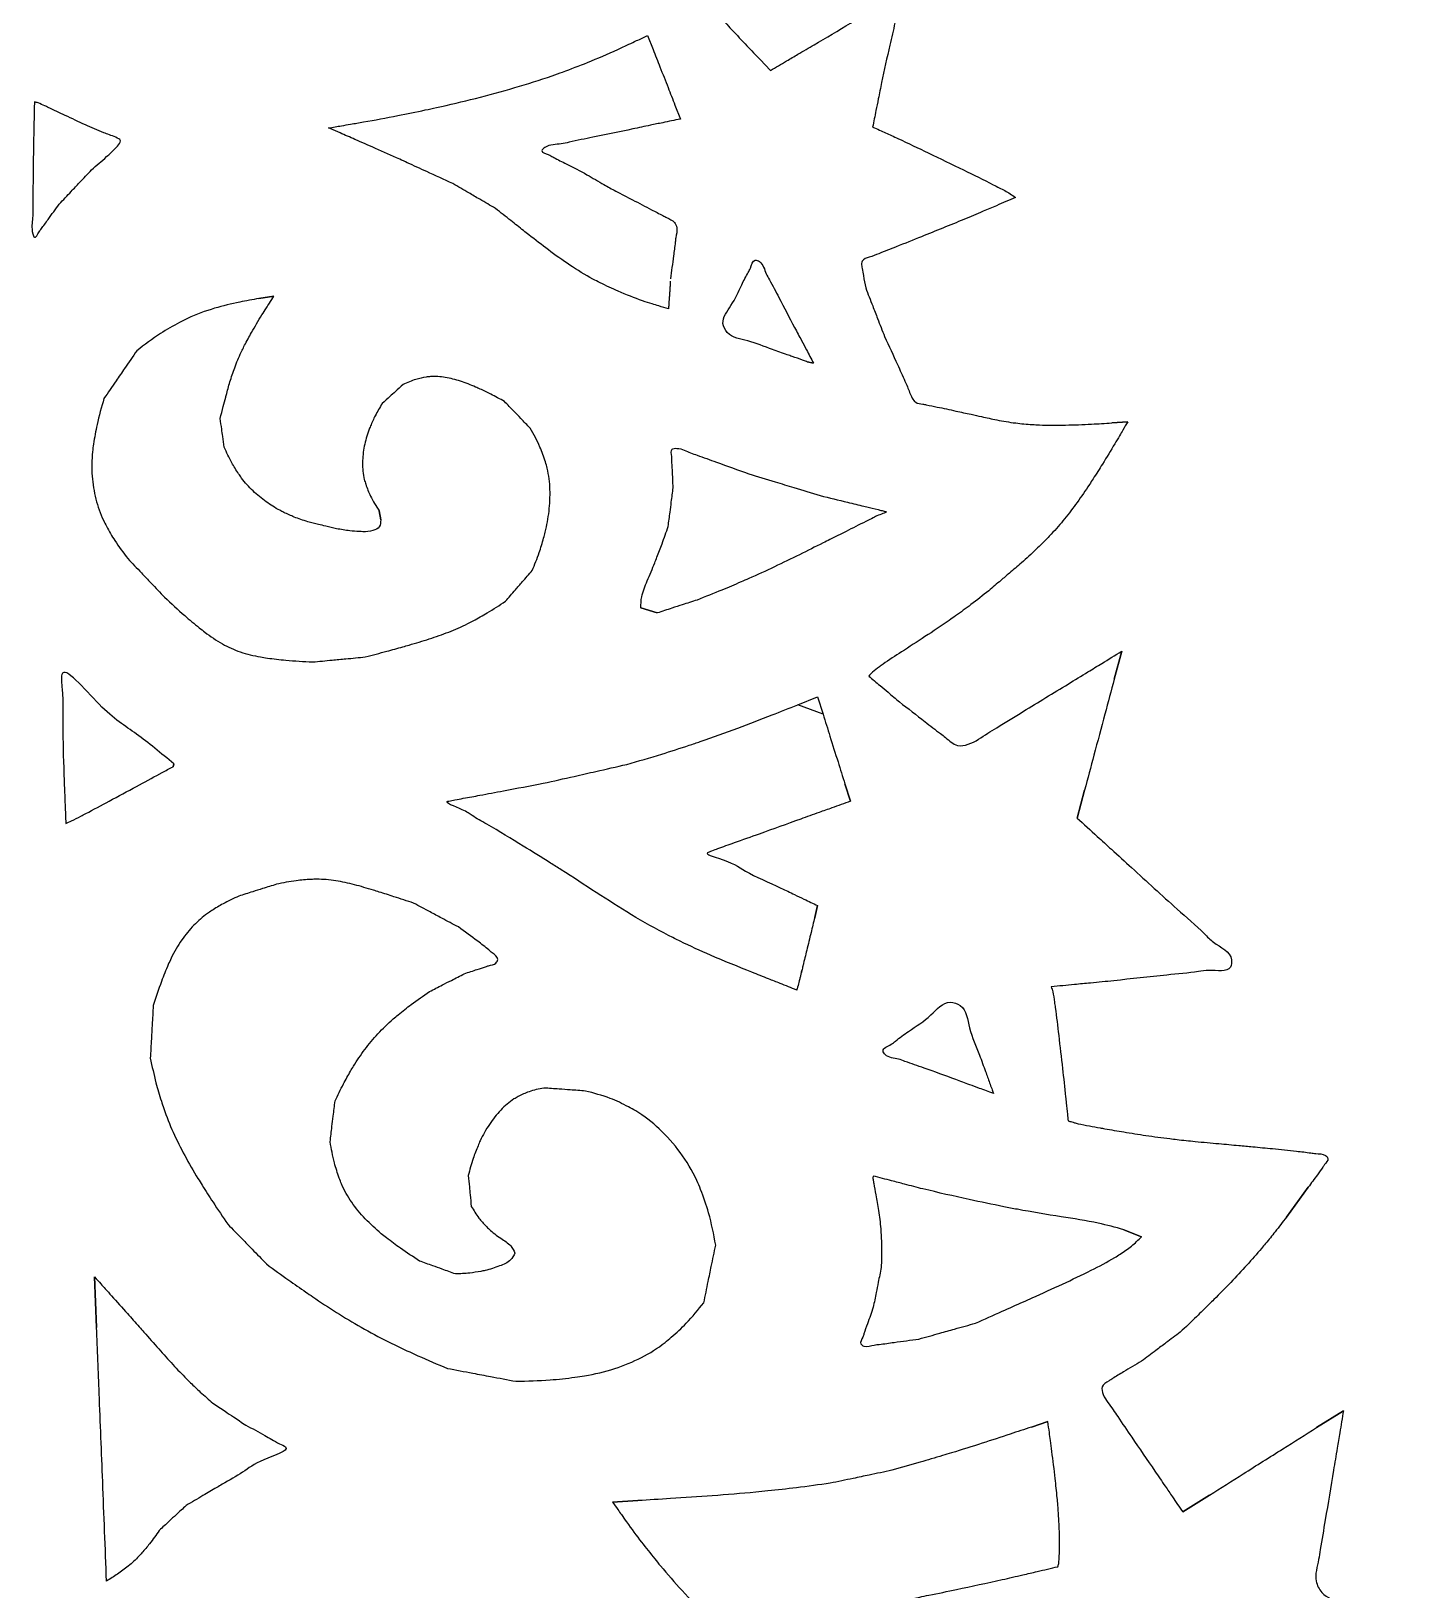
# Model space of a CAD drawing. Extents: x 0 to 195, y 4 to 248.
# Drawn here: x 107.2 to 177.9, y 83.8 to 163 of the extents above; entities that cross this region are included whole.
import ezdxf

# ---------------------------------------------------------------- set-up
doc = ezdxf.new("R2010")
doc.units = 0
doc.layers.add('layer_1', color=7, linetype='CONTINUOUS')

msp = doc.modelspace()

# ---------------------------------------------------------------- linework, layer by layer
at = {"layer": 'layer_1', "color": 1}
for points in [[(138.49544, 162.814038), (138.773082, 162.106851)], [(139.884304, 159.278618), (140.16227, 158.571496)], [(122.863436, 157.864374), (122.282702, 158.116898)]]:
    msp.add_lwpolyline(points, dxfattribs=at)
for points in [[(144.208541, 161.590229), (144.738255, 161.035459)], [(110.850591, 157.871201), (110.850605, 157.871201)], [(119.500922, 149.575188), (118.743232, 149.448736)], [(146.925127, 146.165964), (146.596657, 146.241526)], [(162.087719, 143.131222), (162.894692, 143.181661)], [(124.854621, 138.665708), (124.930249, 138.21111)], [(150.602785, 138.62925), (150.602785, 138.62925)], [(138.98612, 133.477568), (138.152868, 133.730152)], [(162.592053, 131.531308), (162.213591, 130.119056)], [(146.12389, 128.810702), (147.13404, 129.214797), (147.13404, 129.214797), (147.411681, 128.330721)], [(114.372945, 125.666044), (114.418941, 125.803836)], [(148.5229, 124.795363), (148.800867, 123.911604)], [(160.70053, 124.470452), (160.322391, 123.058203)], [(128.345657, 123.911604), (128.345657, 123.911604)], [(147.13404, 118.608349), (146.986646, 118.002232)], [(147.13404, 118.608349), (147.13404, 118.608349), (147.13404, 118.608349)], [(146.332475, 115.310695), (146.311734, 115.225148)], [(156.074044, 109.062609), (156.074044, 109.062609)], [(172.073628, 104.296491), (170.963953, 102.783427)], [(163.600699, 101.788853), (162.691508, 102.142384)], [(131.754235, 100.955919), (131.754235, 100.955919)], [(110.490825, 97.168046), (110.389818, 99.743693)], [(172.500785, 92.09104), (173.862595, 92.948451)], [(158.840758, 92.39431), (158.007119, 92.116663)], [(138.006507, 88.37929), (136.718654, 88.303341)], [(165.692067, 87.80418), (167.053877, 88.661656)], [(110.99593, 84.288648), (110.99593, 84.288648)]]:
    msp.add_lwpolyline(points, close=True, dxfattribs=at)
for points, knots in [([(144.738255, 161.035459), (145.012246, 161.197377), (145.478028, 161.472636), (146.217828, 161.909433), (147.29965, 162.551301), (148.561966, 163.277936), (149.66687, 163.973231), (150.419077, 164.352149), (150.837395, 164.877129), (151.501285, 164.524658), (151.134909, 163.9481), (151.027349, 163.213999), (150.736502, 162.062901), (150.521377, 161.058152), (150.386924, 160.430183)], [0, 0, 0, 0, 0.954739, 1.623049, 2.577769, 4.725538, 6.014282, 6.443889, 7.321986, 7.576656, 8.362984, 8.750434, 9.912786, 11.850046, 11.850046, 11.850046, 11.850046]), ([(141.661945, 164.464846), (141.691559, 164.401519), (141.773891, 164.225453), (141.951341, 164.031082), (142.278565, 163.637477), (142.803913, 163.076509), (143.502356, 162.329884), (143.986233, 161.823073), (144.208541, 161.590229)], [0, 0, 0, 0, 0.208911, 0.580826, 0.780349, 1.746857, 2.883109, 3.848809, 3.848809, 3.848809, 3.848809]), ([(122.282702, 158.116898), (122.500922, 158.154306), (122.871924, 158.217905), (123.461188, 158.319162), (124.41668, 158.480982), (125.683546, 158.71697), (126.919087, 158.970491), (128.238008, 159.253069), (129.760356, 159.613779), (131.725034, 160.145044), (133.197771, 160.6041), (134.424867, 161.047955), (135.543605, 161.475868), (136.663174, 161.955023), (137.48509, 162.342903), (137.990397, 162.578201), (138.308389, 162.726691), (138.49544, 162.814038)], [0, 0, 0, 0, 0.664209, 1.129242, 1.7937, 3.571495, 4.994832, 5.577439, 7.618041, 9.687315, 11.68252, 12.243195, 13.60186, 15.275459, 15.894815, 16.328353, 16.947675, 16.947675, 16.947675, 16.947675]), ([(138.773082, 162.106851), (138.889731, 161.810063), (139.143604, 161.164139), (139.51404, 160.221405), (139.767737, 159.575425), (139.884304, 159.278618)], [0, 0, 0, 0, 0.956667, 2.082072, 3.038703, 3.038703, 3.038703, 3.038703]), ([(150.386924, 160.430183), (150.330837, 160.149943), (150.235496, 159.673565), (150.084177, 158.917012), (149.988968, 158.440693), (149.932967, 158.160524)], [0, 0, 0, 0, 0.857392, 1.457477, 2.314612, 2.314612, 2.314612, 2.314612]), ([(107.327617, 159.44939), (107.321325, 159.156358), (107.310629, 158.658198), (107.293795, 157.866988), (107.283292, 157.368809), (107.277113, 157.07576)], [0, 0, 0, 0, 0.8793, 1.494824, 2.374167, 2.374167, 2.374167, 2.374167]), ([(110.850605, 157.871201), (110.539041, 158.003947), (109.879689, 158.284874), (108.946872, 158.727098), (108.263183, 159.056434), (107.80533, 159.262738), (107.574564, 159.372983), (107.392917, 159.429186), (107.327617, 159.44939)], [0, 0, 0, 0, 1.015885, 2.149882, 3.096701, 3.291936, 3.656974, 3.861852, 3.861852, 3.861852, 3.861852]), ([(140.16227, 158.571496), (139.862955, 158.509163), (139.354118, 158.403197), (138.545957, 158.234645), (137.363792, 157.989657), (135.986645, 157.692628), (134.775408, 157.462677), (133.957538, 157.257568), (133.481306, 157.303684), (132.979288, 156.891187), (133.484692, 156.764881), (133.850304, 156.544126), (134.515325, 156.218083), (135.068591, 155.925883), (135.414364, 155.743268)], [0, 0, 0, 0, 0.917222, 1.559282, 2.476519, 4.540054, 5.778225, 6.190964, 7.042136, 7.255179, 7.721315, 7.958532, 8.670091, 9.855852, 9.855852, 9.855852, 9.855852]), ([(110.231788, 155.989986), (110.488188, 156.209024), (110.890078, 156.55235), (111.33192, 156.970124), (111.570307, 157.211475), (111.805146, 157.489032), (111.312833, 157.711687), (111.039569, 157.805987), (110.850591, 157.871201)], [0, 0, 0, 0, 1.018362, 1.596215, 1.779104, 2.09924, 2.390916, 3.044875, 3.044875, 3.044875, 3.044875]), ([(128.596177, 155.288664), (128.153317, 155.493355), (127.382285, 155.849727), (126.480633, 156.260398), (125.613833, 156.65296), (124.727969, 157.048365), (123.717206, 157.492969), (123.116058, 157.754479), (122.863436, 157.864374)], [0, 0, 0, 0, 1.463625, 2.548216, 2.9723, 4.318273, 5.458497, 6.284967, 6.284967, 6.284967, 6.284967]), ([(149.932967, 158.160524), (150.05188, 158.111078), (150.376749, 157.975993), (150.801906, 157.774546), (151.627076, 157.390626), (152.846773, 156.809725), (154.460652, 156.028703), (155.666442, 155.443944), (156.451095, 155.030389), (156.846415, 154.838224), (157.106277, 154.645943), (157.195643, 154.579818)], [0, 0, 0, 0, 0.386312, 1.055396, 1.410977, 3.11676, 5.107931, 6.790676, 7.134955, 7.77037, 8.103421, 8.103421, 8.103421, 8.103421]), ([(107.277113, 157.07576), (107.272303, 156.42185), (107.264606, 155.375569), (107.237219, 154.211689), (107.252179, 153.403438), (107.148249, 153.005978), (107.344302, 152.42127), (107.537882, 152.823333), (107.753058, 153.088131), (108.100077, 153.583085), (108.401772, 153.991972), (108.590335, 154.247532)], [0, 0, 0, 0, 1.957259, 3.131689, 3.523189, 4.332113, 4.53422, 4.906512, 5.099316, 5.677764, 6.641905, 6.641905, 6.641905, 6.641905]), ([(108.590335, 154.247532), (108.792948, 154.462614), (109.137413, 154.828278), (109.684564, 155.409096), (110.029103, 155.774832), (110.231788, 155.989986)], [0, 0, 0, 0, 0.886456, 1.507084, 2.393849, 2.393849, 2.393849, 2.393849]), ([(130.768108, 154.025929), (130.49992, 154.181784), (130.044013, 154.44673), (129.320036, 154.867642), (128.864268, 155.132733), (128.596177, 155.288664)], [0, 0, 0, 0, 0.930561, 1.581905, 2.512327, 2.512327, 2.512327, 2.512327]), ([(135.414364, 155.743268), (135.700206, 155.574255), (136.18306, 155.288752), (136.955851, 154.861515), (137.76924, 154.4472), (138.565551, 154.030018), (139.146338, 153.732274), (139.531115, 153.518613), (139.856537, 153.397854), (140.03094, 152.978428), (139.934554, 152.633491), (139.881347, 152.155565), (139.78578, 151.459304), (139.709132, 150.840869), (139.661286, 150.454824)], [0, 0, 0, 0, 0.996154, 1.682737, 2.648832, 3.733457, 4.383302, 4.599638, 5.064629, 5.356316, 5.866093, 6.101052, 6.803825, 7.971265, 7.971265, 7.971265, 7.971265]), ([(157.195643, 154.579818), (156.871849, 154.44282), (156.321401, 154.209923), (155.447157, 153.840053), (154.896704, 153.607187), (154.572909, 153.470208)], [0, 0, 0, 0, 1.054751, 1.793069, 2.8478, 2.8478, 2.8478, 2.8478]), ([(138.242922, 149.328851), (137.827477, 149.4858), (137.093535, 149.763073), (136.261994, 150.159125), (135.429718, 150.584339), (134.543507, 151.132793), (133.468573, 151.900584), (132.697043, 152.500451), (132.063775, 152.99835), (131.499041, 153.443479), (131.026288, 153.820196), (130.768108, 154.025929)], [0, 0, 0, 0, 1.331684, 2.352612, 2.760914, 4.135301, 5.473086, 6.722987, 7.06671, 7.889808, 8.880184, 8.880184, 8.880184, 8.880184]), ([(154.572909, 153.470208), (153.855745, 153.176997), (152.706863, 152.707281), (151.418256, 152.188632), (150.517268, 151.842681), (149.991282, 151.613137), (149.366405, 151.436926), (149.368315, 151.140713), (149.41137, 150.899548), (149.473643, 150.52606), (149.538827, 150.197568), (149.579952, 149.990317)], [0, 0, 0, 0, 2.321567, 3.719098, 4.186357, 5.185549, 5.588723, 5.844134, 5.965117, 6.336627, 6.971696, 6.971696, 6.971696, 6.971696]), ([(146.596657, 146.241526), (146.587355, 146.244801), (146.512934, 146.271001), (146.261785, 146.359453), (145.936052, 146.473836), (145.425077, 146.654741), (144.663953, 146.909568), (143.692689, 147.335892), (142.618031, 147.472399), (142.172158, 148.355887), (142.834142, 149.153963), (143.197602, 149.997981), (143.531372, 150.652862), (143.761944, 151.038593), (143.852274, 151.485646), (144.371365, 151.260415), (144.452303, 150.808645), (144.802862, 150.213309), (145.265397, 149.292879), (145.818443, 148.265546), (146.285138, 147.378084), (146.605169, 146.772066), (146.806623, 146.390449), (146.925127, 146.165964)], [0, 0, 0, 0, 0.029587, 0.236693, 0.798838, 1.065036, 1.863708, 3.194973, 4.312902, 4.827418, 5.822397, 7.008175, 7.719607, 7.956741, 8.437032, 8.658562, 9.367228, 9.709925, 10.737941, 12.45116, 13.212622, 13.745669, 14.507197, 14.507197, 14.507197, 14.507197]), ([(139.646216, 150.333522), (139.642952, 150.250325), (139.636716, 150.09139), (139.621933, 149.865948), (139.607183, 149.664161), (139.589625, 149.424224), (139.571415, 149.180231), (139.560386, 148.99557), (139.556156, 148.924751)], [0, 0, 0, 0, 0.249773, 0.47715, 0.677728, 0.856755, 1.198888, 1.411721, 1.411721, 1.411721, 1.411721]), ([(149.579952, 149.990317), (149.698205, 149.685164), (149.899231, 149.166415), (150.21866, 148.342608), (150.419879, 147.823971), (150.538241, 147.518897)], [0, 0, 0, 0, 0.981795, 1.669014, 2.650704, 2.650704, 2.650704, 2.650704]), ([(118.743232, 149.448736), (118.417074, 149.392895), (117.657649, 149.262876), (116.43218, 148.960559), (115.409674, 148.598743), (114.506469, 148.136305), (113.6193, 147.628587), (112.926051, 147.099031), (112.530832, 146.797134)], [0, 0, 0, 0, 0.992451, 2.310814, 3.784107, 4.230432, 5.354194, 6.844414, 6.844414, 6.844414, 6.844414]), ([(116.773374, 143.362788), (116.823835, 143.561797), (116.914388, 143.918919), (117.025204, 144.339466), (117.144568, 144.78773), (117.293156, 145.324346), (117.542666, 146.062364), (117.795059, 146.64971), (118.080396, 147.209973), (118.406918, 147.813817), (118.783373, 148.442443), (119.097004, 148.935216), (119.298825, 149.255257), (119.426068, 149.456689), (119.500922, 149.575188)], [0, 0, 0, 0, 0.615917, 1.105264, 1.304686, 2.007593, 2.775299, 3.640228, 3.922219, 4.661421, 5.699186, 6.119503, 6.413784, 6.834269, 6.834269, 6.834269, 6.834269]), ([(139.556156, 148.924751), (139.394027, 148.974631), (139.118406, 149.059427), (138.680662, 149.194127), (138.405048, 149.278953), (138.242922, 149.328851)], [0, 0, 0, 0, 0.508886, 0.865108, 1.374001, 1.374001, 1.374001, 1.374001]), ([(150.538241, 147.518897), (150.760244, 147.045578), (151.11344, 146.292549), (151.491019, 145.440886), (151.746583, 144.875201), (151.862707, 144.495413), (152.117832, 144.117874), (152.422451, 144.106311), (152.78331, 144.02636), (153.350642, 143.915178), (153.852278, 143.805662), (154.169391, 143.736431)], [0, 0, 0, 0, 1.567732, 2.494191, 2.798755, 3.423646, 3.70617, 4.076417, 4.260181, 4.827493, 5.802449, 5.802449, 5.802449, 5.802449]), ([(112.530832, 146.797134), (112.325009, 146.497823), (111.975118, 145.989005), (111.419508, 145.180853), (111.069742, 144.671998), (110.864002, 144.372678)], [0, 0, 0, 0, 1.089748, 1.852531, 2.94216, 2.94216, 2.94216, 2.94216]), ([(126.066851, 145.080125), (125.93587, 144.961613), (125.713226, 144.760165), (125.359654, 144.440284), (125.137059, 144.238919), (125.006135, 144.120482)], [0, 0, 0, 0, 0.529914, 0.900758, 1.430396, 1.430396, 1.430396, 1.430396]), ([(131.218591, 144.221489), (130.988509, 144.347096), (130.58055, 144.569809), (130.087051, 144.804079), (129.577998, 145.034221), (128.996791, 145.26082), (128.228765, 145.461284), (127.633481, 145.510674), (127.135684, 145.445382), (126.658585, 145.346494), (126.281072, 145.176557), (126.066851, 145.080125)], [0, 0, 0, 0, 0.786247, 1.394095, 1.638153, 2.462396, 3.261489, 4.015664, 4.231404, 4.766882, 5.469378, 5.469378, 5.469378, 5.469378]), ([(110.864002, 144.372678), (110.737457, 143.931833), (110.518612, 143.169437), (110.358658, 142.259665), (110.241723, 141.388084), (110.227859, 140.444869), (110.416901, 139.265788), (110.71288, 138.423198), (111.067475, 137.731292), (111.450212, 137.061555), (111.849222, 136.538669), (112.076229, 136.241187)], [0, 0, 0, 0, 1.37493, 2.377792, 2.767306, 4.013132, 5.189941, 6.334304, 6.672701, 7.522306, 8.643593, 8.643593, 8.643593, 8.643593]), ([(132.531831, 142.857684), (132.369698, 143.026015), (132.094061, 143.312191), (131.656314, 143.766793), (131.380716, 144.053078), (131.218591, 144.221489)], [0, 0, 0, 0, 0.701142, 1.191996, 1.893294, 1.893294, 1.893294, 1.893294]), ([(116.975392, 141.897979), (116.950451, 142.078783), (116.908047, 142.386175), (116.840708, 142.874444), (116.798314, 143.181911), (116.773374, 143.362788)], [0, 0, 0, 0, 0.547548, 0.930908, 1.478674, 1.478674, 1.478674, 1.478674]), ([(125.006135, 144.120482), (124.882502, 143.915381), (124.660012, 143.546283), (124.45252, 143.080435), (124.248183, 142.573159), (124.073333, 141.953219), (123.975034, 141.108549), (124.033836, 140.446589), (124.20661, 139.887543), (124.422667, 139.335724), (124.696998, 138.910201), (124.854621, 138.665708)], [0, 0, 0, 0, 0.717727, 1.291613, 1.527153, 2.358536, 3.213859, 4.069259, 4.324006, 4.96843, 5.838771, 5.838771, 5.838771, 5.838771]), ([(154.169391, 143.736431), (154.424649, 143.68034), (154.858604, 143.584983), (155.547904, 143.433685), (155.981955, 143.33852), (156.237289, 143.282539)], [0, 0, 0, 0, 0.784043, 1.332928, 2.117126, 2.117126, 2.117126, 2.117126]), ([(132.632841, 135.635076), (132.754735, 135.935923), (132.972852, 136.474256), (133.170257, 137.130638), (133.358618, 137.828149), (133.508354, 138.651839), (133.562914, 139.748261), (133.466563, 140.591086), (133.259006, 141.303993), (133.012305, 141.997836), (132.706168, 142.545694), (132.531831, 142.857684)], [0, 0, 0, 0, 0.973259, 1.741542, 2.054146, 3.140892, 4.244662, 5.339818, 5.662558, 6.471597, 7.54174, 7.54174, 7.54174, 7.54174]), ([(156.237289, 143.282539), (156.55849, 143.225352), (157.157481, 143.118708), (157.884249, 143.05972), (158.730307, 143.009352), (159.734885, 143.015784), (160.961992, 143.062183), (161.743451, 143.110109), (162.087719, 143.131222)], [0, 0, 0, 0, 0.978178, 1.824151, 2.185271, 3.520848, 4.834814, 5.869504, 5.869504, 5.869504, 5.869504]), ([(162.894692, 143.181661), (162.813707, 143.044663), (162.676044, 142.811784), (162.45737, 142.441986), (162.116705, 141.862893), (161.672747, 141.131044), (161.238726, 140.444899), (160.815457, 139.790757), (160.344781, 139.102572), (159.700748, 138.257636), (159.179345, 137.655285), (158.69069, 137.147626), (158.195083, 136.650564), (157.750821, 136.248482), (157.498219, 136.019863)], [0, 0, 0, 0, 0.477432, 0.811577, 1.288843, 2.493027, 3.379303, 3.724413, 4.830462, 5.879536, 6.91019, 7.218024, 7.993394, 9.015304, 9.015304, 9.015304, 9.015304]), ([(121.218256, 138.1101), (120.989482, 138.185573), (120.57886, 138.321039), (120.114334, 138.533949), (119.626903, 138.777188), (119.083402, 139.119752), (118.423722, 139.6652), (117.973498, 140.162081), (117.63211, 140.656065), (117.312658, 141.165781), (117.097857, 141.63211), (116.975392, 141.897979)], [0, 0, 0, 0, 0.722114, 1.296111, 1.530774, 2.356408, 3.215894, 4.093158, 4.355731, 5.01711, 5.894295, 5.894295, 5.894295, 5.894295]), ([(139.794314, 139.841541), (139.78156, 140.134593), (139.761155, 140.603455), (139.727046, 141.144525), (139.723935, 141.483177), (139.63874, 141.835599), (140.190896, 141.858181), (140.550946, 141.643335), (141.230229, 141.418552), (142.207118, 141.055964), (143.084407, 140.743774), (143.632692, 140.548663)], [0, 0, 0, 0, 0.884885, 1.415755, 1.592693, 1.953439, 2.206447, 2.935501, 3.284353, 4.330816, 6.074749, 6.074749, 6.074749, 6.074749]), ([(143.632692, 140.548663), (144.081681, 140.411477), (144.844958, 140.178261), (146.05721, 139.807854), (146.820472, 139.574633), (147.269447, 139.437444)], [0, 0, 0, 0, 1.40844, 2.394334, 3.802735, 3.802735, 3.802735, 3.802735]), ([(139.541728, 137.871625), (139.572869, 138.114782), (139.625813, 138.528182), (139.710008, 139.184821), (139.763088, 139.598299), (139.794314, 139.841541)], [0, 0, 0, 0, 0.73543, 1.25033, 1.986044, 1.986044, 1.986044, 1.986044]), ([(147.269447, 139.437444), (147.732216, 139.325179), (148.472645, 139.145555), (149.306919, 138.943637), (149.871142, 138.806254), (150.238847, 138.719805), (150.504776, 138.651092), (150.741047, 138.600373), (150.190912, 138.452386), (149.954224, 138.295377), (149.357277, 138.01537), (148.651114, 137.650661), (147.919824, 137.287797), (147.132484, 136.893571), (146.195098, 136.425454), (144.935558, 135.813217), (143.943646, 135.353863), (143.050959, 134.966698), (142.178654, 134.596767), (141.428895, 134.300912), (141.006544, 134.134252)], [0, 0, 0, 0, 1.428998, 2.286394, 2.572191, 3.175775, 3.398148, 3.429915, 3.848219, 4.141032, 4.559338, 5.690697, 6.608855, 6.987437, 8.335067, 9.750505, 11.189359, 11.613703, 12.669586, 14.031661, 14.031661, 14.031661, 14.031661]), ([(122.683071, 137.756506), (122.502191, 137.800114), (122.194714, 137.874243), (121.706442, 137.992108), (121.399059, 138.0664), (121.218256, 138.1101)], [0, 0, 0, 0, 0.558187, 0.948862, 1.506888, 1.506888, 1.506888, 1.506888]), ([(124.930249, 138.21111), (124.926239, 138.078817), (124.918101, 137.81033), (124.480621, 137.618847), (124.13352, 137.599746), (123.74248, 137.61332), (123.294682, 137.649762), (122.910406, 137.71683), (122.683071, 137.756506)], [0, 0, 0, 0, 0.366505, 0.743815, 1.25772, 1.436399, 1.913935, 2.605663, 2.605663, 2.605663, 2.605663]), ([(138.152868, 133.730152), (138.157293, 133.921391), (138.168383, 134.400629), (138.504935, 135.151027), (138.773627, 135.811171), (139.023312, 136.439381), (139.257433, 137.051335), (139.439627, 137.577027), (139.541728, 137.871625)], [0, 0, 0, 0, 0.569396, 1.426888, 2.423221, 2.720124, 3.45378, 4.389038, 4.389038, 4.389038, 4.389038]), ([(112.076229, 136.241187), (112.306906, 135.99795), (112.699058, 135.584446), (113.322029, 134.927828), (113.714358, 134.514482), (113.945141, 134.271335)], [0, 0, 0, 0, 1.005677, 1.709657, 2.715354, 2.715354, 2.715354, 2.715354]), ([(131.269101, 134.06925), (131.437418, 134.262528), (131.723584, 134.59113), (132.178164, 135.113072), (132.464433, 135.44173), (132.632841, 135.635076)], [0, 0, 0, 0, 0.768886, 1.307222, 2.076438, 2.076438, 2.076438, 2.076438]), ([(157.498219, 136.019863), (157.292698, 135.845524), (156.943326, 135.549158), (156.388532, 135.078407), (156.039274, 134.781977), (155.833836, 134.607612)], [0, 0, 0, 0, 0.808514, 1.374425, 2.182802, 2.182802, 2.182802, 2.182802]), ([(113.945141, 134.271335), (114.283202, 133.957821), (114.856128, 133.426494), (115.549538, 132.849969), (116.176191, 132.354075), (116.845781, 131.895151), (117.801064, 131.462298), (118.585173, 131.273505), (119.364461, 131.156625), (120.247154, 131.051214), (121.016393, 131.011777), (121.470455, 130.988498)], [0, 0, 0, 0, 1.382941, 2.343726, 2.704066, 3.780755, 4.769614, 5.832592, 6.187564, 7.134066, 8.497658, 8.497658, 8.497658, 8.497658]), ([(124.1475, 131.241084), (124.511886, 131.337553), (125.147712, 131.505883), (125.887714, 131.710985), (126.609268, 131.914322), (127.393553, 132.145363), (128.393497, 132.494242), (129.134427, 132.817308), (129.780443, 133.158135), (130.430019, 133.5215), (130.963524, 133.86977), (131.269101, 134.06925)], [0, 0, 0, 0, 1.130811, 1.973179, 2.303643, 3.379821, 4.425439, 5.479316, 5.800235, 6.616561, 7.710988, 7.710988, 7.710988, 7.710988]), ([(141.006544, 134.134252), (140.757112, 134.053126), (140.333087, 133.915217), (139.659612, 133.696322), (139.235558, 133.558587), (138.98612, 133.477568)], [0, 0, 0, 0, 0.786879, 1.337665, 2.124463, 2.124463, 2.124463, 2.124463]), ([(155.833836, 134.607612), (155.53425, 134.369885), (154.981952, 133.931627), (154.301368, 133.437681), (153.527175, 132.888136), (152.608022, 132.279905), (151.485108, 131.548698), (150.702816, 131.049531), (150.216572, 130.699674), (149.951365, 130.520558), (149.792354, 130.339866), (149.731206, 130.270381)], [0, 0, 0, 0, 1.147202, 2.114909, 2.522293, 3.995427, 5.42037, 6.543827, 6.776272, 7.21935, 7.496198, 7.496198, 7.496198, 7.496198]), ([(151.294774, 128.959007), (151.729114, 128.624186), (152.424062, 128.088468), (153.204953, 127.474146), (153.742991, 127.073393), (154.159846, 126.6579), (155.018514, 126.821594), (155.605713, 127.27327), (156.543481, 127.82779), (157.899216, 128.668222), (159.448501, 129.609652), (160.776288, 130.421637), (161.684208, 130.976389), (162.255811, 131.32578), (162.592053, 131.531308)], [0, 0, 0, 0, 1.647453, 2.635942, 2.965444, 3.684457, 4.243354, 5.379915, 5.911911, 7.50779, 10.167389, 11.349543, 12.177084, 13.359332, 13.359332, 13.359332, 13.359332]), ([(114.418941, 125.803836), (113.767441, 126.347352), (112.464434, 127.43439), (110.848062, 128.379141), (108.563526, 131.21603), (108.805631, 129.110954), (108.754172, 127.599921), (108.799687, 126.131678), (108.825412, 125.301822)], [0, 0, 0, 0, 2.429395, 4.858816, 7.288215, 8.036656, 9.907693, 12.3399, 12.3399, 12.3399, 12.3399]), ([(121.470455, 130.988498), (121.800919, 131.019639), (122.362734, 131.07258), (123.255082, 131.156775), (123.816964, 131.209858), (124.1475, 131.241084)], [0, 0, 0, 0, 0.995782, 1.692913, 2.688934, 2.688934, 2.688934, 2.688934]), ([(149.731206, 130.270381), (149.924208, 130.108472), (150.252319, 129.833218), (150.773508, 129.396094), (151.101709, 129.120894), (151.294774, 128.959007)], [0, 0, 0, 0, 0.755762, 1.284832, 2.040697, 2.040697, 2.040697, 2.040697]), ([(162.213591, 130.119056), (162.05486, 129.526292), (161.709391, 128.236166), (161.204991, 126.353311), (160.859344, 125.063213), (160.70053, 124.470452)], [0, 0, 0, 0, 1.840946, 4.00674, 5.847742, 5.847742, 5.847742, 5.847742]), ([(137.436788, 125.780451), (138.03013, 125.95234), (139.092669, 126.260152), (140.334408, 126.661105), (141.628625, 127.092277), (143.03304, 127.602766), (144.679745, 128.234497), (145.688981, 128.637176), (146.12389, 128.810702)], [0, 0, 0, 0, 1.853099, 3.318476, 3.914194, 5.945516, 7.800561, 9.205293, 9.205293, 9.205293, 9.205293]), ([(147.411681, 128.330721), (147.528333, 127.959758), (147.782224, 127.152359), (148.15265, 125.973913), (148.406336, 125.166401), (148.5229, 124.795363)], [0, 0, 0, 0, 1.166615, 2.53913, 3.705883, 3.705883, 3.705883, 3.705883]), ([(108.825412, 125.301822), (108.837883, 124.990035), (108.859082, 124.459992), (108.892751, 123.618148), (108.91395, 123.088092), (108.92642, 122.776292)], [0, 0, 0, 0, 0.93611, 1.5914, 2.52755, 2.52755, 2.52755, 2.52755]), ([(108.92642, 122.776292), (109.02157, 122.819188), (109.278959, 122.935227), (109.611612, 123.112124), (110.253238, 123.445808), (111.197432, 123.952987), (112.451267, 124.626914), (113.347747, 125.111445), (113.871959, 125.39498), (114.096574, 125.516476), (114.280197, 125.61585), (114.372945, 125.666044)], [0, 0, 0, 0, 0.313059, 0.846854, 1.129681, 2.482833, 4.061993, 5.400196, 5.539939, 5.849928, 6.166304, 6.166304, 6.166304, 6.166304]), ([(133.194308, 124.820743), (133.71803, 124.939193), (134.608389, 125.140565), (136.022549, 125.460468), (136.912984, 125.661936), (137.436788, 125.780451)], [0, 0, 0, 0, 1.610848, 2.738542, 4.349676, 4.349676, 4.349676, 4.349676]), ([(143.800764, 115.224502), (143.094212, 115.505606), (141.863116, 115.995402), (140.460795, 116.647177), (139.108586, 117.309874), (137.67812, 118.124242), (135.880327, 119.269348), (134.521284, 120.163959), (133.281957, 120.946831), (132.010654, 121.730677), (130.739599, 122.519788), (129.60763, 123.145813), (129.156117, 123.497211), (128.064823, 123.865614), (128.485876, 123.935864), (128.877526, 124.013748), (129.409035, 124.110482), (130.230368, 124.265219), (131.443672, 124.492366), (132.520987, 124.694444), (133.194308, 124.820743)], [0, 0, 0, 0, 2.280757, 3.973995, 4.637437, 6.798146, 8.906323, 11.03268, 11.676753, 13.308253, 15.476417, 16.323485, 16.9164, 17.763375, 17.809042, 18.128711, 18.996382, 19.40751, 20.640891, 22.696524, 22.696524, 22.696524, 22.696524]), ([(148.800867, 123.911604), (148.489078, 123.799355), (147.959038, 123.608531), (147.117244, 123.30549), (145.883642, 122.861253), (144.445485, 122.344418), (143.169687, 121.890483), (142.470272, 121.640925), (142.074701, 121.504942), (141.797625, 121.395698), (141.323871, 121.225722), (142.694747, 120.887579), (143.453611, 120.291746), (144.918222, 119.675764), (145.889356, 119.202605), (146.513138, 118.905489), (146.904075, 118.718401), (147.13404, 118.608349)], [0, 0, 0, 0, 0.994127, 1.690015, 2.68414, 4.92683, 6.280324, 6.733877, 7.170862, 7.498298, 7.722026, 8.334335, 9.86506, 11.854891, 12.62026, 13.156026, 13.921415, 13.921415, 13.921415, 13.921415]), ([(160.322391, 123.058203), (160.664864, 122.746877), (161.247081, 122.217608), (162.17137, 121.376789), (163.527086, 120.148619), (165.080441, 118.705579), (166.515806, 117.469), (167.372835, 116.584039), (168.255414, 116.232023), (168.119478, 115.158585), (167.175931, 115.377896), (166.158532, 115.192058), (164.504568, 115.058094), (163.079368, 114.89134), (162.1886, 114.787117)], [0, 0, 0, 0, 1.388448, 2.360416, 3.749023, 6.872842, 8.747153, 9.371929, 10.652098, 11.029343, 12.127117, 12.668245, 14.291706, 16.997612, 16.997612, 16.997612, 16.997612]), ([(119.63285, 119.694188), (119.395886, 119.61935), (118.993049, 119.492126), (118.353245, 119.290087), (117.950402, 119.162891), (117.713437, 119.088071)], [0, 0, 0, 0, 0.745502, 1.267349, 2.01284, 2.01284, 2.01284, 2.01284]), ([(126.602551, 118.734477), (126.268929, 118.844352), (125.686459, 119.036181), (125.003696, 119.25223), (124.335658, 119.460365), (123.606434, 119.678657), (122.647522, 119.88996), (121.902422, 119.958145), (121.231084, 119.932801), (120.544292, 119.877071), (119.965586, 119.760952), (119.63285, 119.694188)], [0, 0, 0, 0, 1.053743, 1.839725, 2.148319, 3.152955, 4.122313, 5.090757, 5.385489, 6.137409, 7.154566, 7.154566, 7.154566, 7.154566]), ([(117.713437, 119.088071), (117.4456, 118.965251), (116.974002, 118.748995), (116.455142, 118.430706), (115.942586, 118.086812), (115.398948, 117.615228), (114.774906, 116.848391), (114.376067, 116.153279), (114.054073, 115.440062), (113.727871, 114.647936), (113.502024, 113.943969), (113.369949, 113.532292)], [0, 0, 0, 0, 0.88311, 1.55495, 1.822955, 2.73482, 3.700239, 4.776681, 5.127477, 6.04798, 7.34447, 7.34447, 7.34447, 7.34447]), ([(128.875498, 117.522251), (128.594842, 117.671904), (128.117751, 117.926301), (127.360102, 118.330377), (126.883117, 118.584815), (126.602551, 118.734477)], [0, 0, 0, 0, 0.954186, 1.622038, 2.576001, 2.576001, 2.576001, 2.576001]), ([(146.986646, 118.002232), (146.92486, 117.747839), (146.790385, 117.194165), (146.593995, 116.38611), (146.455494, 115.817898), (146.381896, 115.514387), (146.360275, 115.425252), (146.342196, 115.350753), (146.332475, 115.310695)], [0, 0, 0, 0, 0.785365, 1.709312, 2.494734, 2.53991, 2.646231, 2.769893, 2.769893, 2.769893, 2.769893]), ([(129.178588, 115.148621), (129.397245, 115.221934), (129.75777, 115.342814), (130.17356, 115.47146), (130.487023, 115.582842), (130.763179, 115.600122), (130.959031, 115.961109), (130.63173, 116.165318), (130.306049, 116.462494), (129.721165, 116.908391), (129.20294, 117.284565), (128.875498, 117.522251)], [0, 0, 0, 0, 0.692377, 1.141603, 1.30159, 1.697388, 1.900298, 2.343073, 2.573972, 3.285037, 4.50544, 4.50544, 4.50544, 4.50544]), ([(127.410748, 114.239414), (127.628962, 114.351665), (127.999946, 114.542503), (128.589226, 114.845572), (128.960298, 115.036377), (129.178588, 115.148621)], [0, 0, 0, 0, 0.73618, 1.251572, 1.987943, 1.987943, 1.987943, 1.987943]), ([(146.073705, 114.315363), (145.793051, 114.427608), (145.315968, 114.618413), (144.55832, 114.921459), (144.08133, 115.112268), (143.800764, 115.224502)], [0, 0, 0, 0, 0.906802, 1.541473, 2.448019, 2.448019, 2.448019, 2.448019]), ([(146.311734, 115.225148), (146.304734, 115.19525), (146.291114, 115.137079), (146.270444, 115.052734), (146.241804, 114.937735), (146.19172, 114.741855), (146.139443, 114.521072), (146.089412, 114.364512), (146.073705, 114.315363)], [0, 0, 0, 0, 0.092119, 0.179233, 0.26052, 0.447645, 0.78586, 0.940621, 0.940621, 0.940621, 0.940621]), ([(122.612597, 108.683638), (122.749493, 108.973008), (122.992235, 109.486113), (123.318605, 110.068066), (123.667639, 110.658938), (124.113675, 111.30918), (124.786882, 112.115337), (125.373842, 112.690976), (125.951193, 113.175127), (126.554193, 113.654444), (127.098737, 114.026331), (127.410748, 114.239414)], [0, 0, 0, 0, 0.960047, 1.702341, 2.000523, 3.01885, 4.063327, 5.147407, 5.479273, 6.323734, 7.456823, 7.456823, 7.456823, 7.456823]), ([(162.1886, 114.787117), (161.796346, 114.749771), (161.129514, 114.686283), (160.07043, 114.585426), (159.4036, 114.521909), (159.011348, 114.484546)], [0, 0, 0, 0, 1.182084, 2.009543, 3.191627, 3.191627, 3.191627, 3.191627]), ([(159.011348, 114.484546), (159.038142, 114.40092), (159.118746, 114.149351), (159.158877, 113.78965), (159.269866, 113.051743), (159.399547, 111.923832), (159.575434, 110.411024), (159.701107, 109.267487), (159.784507, 108.494052), (159.82876, 108.090774), (159.857716, 107.787925), (159.868434, 107.675822)], [0, 0, 0, 0, 0.263037, 0.791285, 1.08005, 2.50318, 4.195313, 5.649859, 5.954244, 6.529085, 6.866925, 6.866925, 6.866925, 6.866925]), ([(113.369949, 113.532292), (113.351191, 113.201829), (113.319299, 112.640019), (113.268773, 111.747673), (113.237039, 111.185788), (113.218371, 110.855253)], [0, 0, 0, 0, 0.992984, 1.688143, 2.681327, 2.681327, 2.681327, 2.681327]), ([(156.074044, 109.062609), (156.070302, 109.072901), (156.040368, 109.155236), (155.939303, 109.433087), (155.80867, 109.793535), (155.601843, 110.358503), (155.311984, 111.203679), (154.816946, 112.252979), (154.686902, 113.487456), (153.625225, 113.852888), (152.845314, 112.910804), (151.926549, 112.344729), (151.222511, 111.836663), (150.832497, 111.507065), (150.343605, 111.340376), (150.676911, 110.857847), (151.139877, 110.865844), (151.788109, 110.607739), (152.765708, 110.2865), (153.857043, 109.878767), (154.794464, 109.534133), (155.434231, 109.298317), (155.837076, 109.149908), (156.074044, 109.062609)], [0, 0, 0, 0, 0.032853, 0.262824, 0.887032, 1.182584, 2.069227, 3.546944, 4.778615, 5.316943, 6.494213, 7.899131, 8.730613, 9.0043, 9.536848, 9.75194, 10.473259, 10.818207, 11.848287, 13.556522, 14.314133, 14.84446, 15.602069, 15.602069, 15.602069, 15.602069]), ([(113.218371, 110.855253), (113.308987, 110.438909), (113.468738, 109.70492), (113.718586, 108.860098), (113.992243, 108.012478), (114.37172, 107.079538), (114.963959, 105.894866), (115.476559, 105.00945), (115.963925, 104.22526), (116.46051, 103.445054), (116.904959, 102.792184), (117.157826, 102.420737)], [0, 0, 0, 0, 1.277812, 2.252706, 2.64132, 3.949813, 5.268596, 6.612343, 7.017266, 8.038541, 9.386503, 9.386503, 9.386503, 9.386503]), ([(133.21905, 109.340253), (132.965019, 109.288051), (132.513688, 109.195303), (132.020175, 108.965774), (131.51914, 108.685691), (130.999627, 108.227087), (130.431169, 107.501395), (130.073747, 106.870159), (129.81872, 106.280509), (129.592097, 105.698426), (129.456837, 105.185079), (129.380605, 104.895758)], [0, 0, 0, 0, 0.775181, 1.377248, 1.622745, 2.49652, 3.428512, 4.381754, 4.661523, 5.355944, 6.252765, 6.252765, 6.252765, 6.252765]), ([(135.340481, 109.188745), (135.078577, 109.207502), (134.633341, 109.239389), (133.926198, 109.289891), (133.480956, 109.321601), (133.21905, 109.340253)], [0, 0, 0, 0, 0.787725, 1.339127, 2.126834, 2.126834, 2.126834, 2.126834]), ([(122.360073, 106.612711), (122.391195, 106.868425), (122.4441, 107.303112), (122.528274, 107.993421), (122.581368, 108.428012), (122.612597, 108.683638)], [0, 0, 0, 0, 0.772802, 1.313686, 2.086266, 2.086266, 2.086266, 2.086266]), ([(141.956975, 101.360341), (141.851992, 101.909912), (141.66838, 102.871097), (141.288603, 103.952214), (140.855713, 105.001944), (140.201869, 106.081124), (139.144867, 107.273548), (138.211004, 108.008935), (137.34528, 108.48369), (136.513567, 108.880391), (135.760544, 109.078329), (135.340481, 109.188745)], [0, 0, 0, 0, 1.676025, 2.93132, 3.428499, 5.082118, 6.683332, 8.191933, 8.614818, 9.645195, 10.945124, 10.945124, 10.945124, 10.945124]), ([(159.868434, 107.675822), (159.930708, 107.657186), (160.036582, 107.625502), (160.204714, 107.575063), (160.310562, 107.543232), (160.37283, 107.524506)], [0, 0, 0, 0, 0.19501, 0.331537, 0.526604, 0.526604, 0.526604, 0.526604]), ([(160.37283, 107.524506), (160.565169, 107.487365), (160.938349, 107.415303), (161.392671, 107.333266), (161.974854, 107.229269), (162.750547, 107.096748), (163.8512, 106.924513), (164.754423, 106.800295), (165.589791, 106.703324), (166.421364, 106.612861), (167.131917, 106.550892), (167.534566, 106.515776)], [0, 0, 0, 0, 0.58767, 1.140212, 1.384986, 2.361869, 3.500929, 4.727044, 5.096664, 6.023852, 7.236347, 7.236347, 7.236347, 7.236347]), ([(126.90564, 100.551887), (126.577569, 100.764982), (126.005037, 101.136865), (125.367774, 101.616318), (124.757192, 102.100236), (124.131638, 102.674664), (123.436546, 103.514964), (123.026122, 104.23348), (122.763548, 104.917719), (122.532939, 105.625619), (122.423091, 106.252869), (122.360073, 106.612711)], [0, 0, 0, 0, 1.173249, 2.04749, 2.390976, 3.510709, 4.587674, 5.65223, 5.972646, 6.785979, 7.880452, 7.880452, 7.880452, 7.880452]), ([(167.534566, 106.515776), (167.870816, 106.484685), (168.442443, 106.431829), (169.350316, 106.347763), (169.921935, 106.294757), (170.258183, 106.263577)], [0, 0, 0, 0, 1.013053, 1.722197, 2.735268, 2.735268, 2.735268, 2.735268]), ([(170.258183, 106.263577), (170.664016, 106.218841), (171.313655, 106.14723), (172.047922, 106.071174), (172.53711, 105.989449), (172.877025, 106.024636), (173.154437, 105.713097), (172.929514, 105.504676), (172.759718, 105.238283), (172.472768, 104.848733), (172.226646, 104.508203), (172.073628, 104.296491)], [0, 0, 0, 0, 1.225827, 1.962247, 2.208026, 2.722156, 2.916806, 3.261394, 3.42306, 3.901968, 4.689058, 4.689058, 4.689058, 4.689058]), ([(129.380605, 104.895758), (129.399276, 104.702483), (129.431018, 104.373887), (129.481522, 103.851947), (129.513379, 103.523285), (129.532119, 103.329939)], [0, 0, 0, 0, 0.582527, 0.990376, 1.573133, 1.573133, 1.573133, 1.573133]), ([(149.964012, 104.869605), (149.957393, 104.84443), (149.934105, 104.755843), (149.969233, 104.627729), (150.010597, 104.335658), (150.11768, 103.844153), (150.246002, 103.080151), (150.331436, 102.408154), (150.36968, 101.76115), (150.393568, 101.104264), (150.377342, 100.542936), (150.368095, 100.223033)], [0, 0, 0, 0, 0.077386, 0.272318, 0.383135, 0.966739, 1.776097, 2.70926, 2.996042, 3.720409, 4.680242, 4.680242, 4.680242, 4.680242]), ([(152.489542, 104.212987), (152.177742, 104.294095), (151.647694, 104.431976), (150.805851, 104.650849), (150.2758, 104.788585), (149.964012, 104.869605)], [0, 0, 0, 0, 0.966529, 1.643064, 2.609493, 2.609493, 2.609493, 2.609493]), ([(162.691508, 102.142384), (162.263554, 102.259937), (161.220682, 102.546397), (159.400824, 102.806566), (157.796775, 103.078123), (156.236286, 103.380067), (154.633362, 103.708982), (153.269835, 104.029542), (152.489542, 104.212987)], [0, 0, 0, 0, 1.330323, 3.241833, 5.505861, 6.212569, 8.009866, 10.414426, 10.414426, 10.414426, 10.414426]), ([(129.532119, 103.329939), (129.656836, 103.127682), (129.877572, 102.769711), (130.205962, 102.399401), (130.564224, 102.042846), (130.98701, 101.717261), (131.527286, 101.403973), (131.689974, 101.082786), (131.754235, 100.955919)], [0, 0, 0, 0, 0.711388, 1.259072, 1.479988, 2.226113, 2.868833, 3.288451, 3.288451, 3.288451, 3.288451]), ([(117.157826, 102.420737), (117.400994, 102.171298), (117.814389, 101.747242), (118.471029, 101.073766), (118.884513, 100.649743), (119.127746, 100.400311)], [0, 0, 0, 0, 1.045062, 1.776646, 2.821826, 2.821826, 2.821826, 2.821826]), ([(170.963953, 102.783427), (170.774569, 102.532801), (170.430812, 102.077879), (170.003391, 101.554015), (169.529241, 100.984977), (168.942432, 100.323463), (168.133088, 99.4593), (167.486134, 98.798822), (166.902811, 98.220559), (166.334377, 97.662646), (165.843787, 97.195895), (165.567867, 96.933383)], [0, 0, 0, 0, 0.942312, 1.71043, 2.028002, 3.164377, 4.36249, 5.579758, 5.937712, 6.826613, 7.969136, 7.969136, 7.969136, 7.969136]), ([(141.350795, 98.430778), (141.425632, 98.79246), (141.552853, 99.407315), (141.754913, 100.383836), (141.882138, 100.998674), (141.956975, 101.360341)], [0, 0, 0, 0, 1.10803, 1.883635, 2.99162, 2.99162, 2.99162, 2.99162]), ([(155.16618, 97.3948), (155.617039, 97.595637), (156.429295, 97.95746), (157.388508, 98.387583), (158.410134, 98.84676), (159.561961, 99.365922), (160.96532, 100.035403), (161.946756, 100.540515), (162.620141, 100.970072), (163.102401, 101.292173), (163.43537, 101.624062), (163.600699, 101.788853)], [0, 0, 0, 0, 1.480705, 2.667602, 3.153681, 4.840984, 6.457131, 7.820271, 8.145673, 8.85412, 9.552792, 9.552792, 9.552792, 9.552792]), ([(131.754235, 100.955919), (131.688707, 100.83082), (131.52171, 100.512005), (130.921643, 100.279011), (130.415814, 100.104522), (129.903915, 100.003653), (129.400808, 99.922604), (128.967751, 99.905074), (128.723987, 99.895207)], [0, 0, 0, 0, 0.413231, 1.053119, 1.817721, 2.046859, 2.614525, 3.345547, 3.345547, 3.345547, 3.345547]), ([(119.127746, 100.400311), (119.501733, 100.127741), (120.162764, 99.645968), (120.949486, 99.096006), (121.753705, 98.541603), (122.681077, 97.929004), (123.949063, 97.163096), (124.970767, 96.613555), (125.937374, 96.145359), (126.941398, 95.676637), (127.816982, 95.308541), (128.31989, 95.097119)], [0, 0, 0, 0, 1.388292, 2.453833, 2.879531, 4.318703, 5.787348, 7.322329, 7.796711, 9.009402, 10.64586, 10.64586, 10.64586, 10.64586]), ([(128.723987, 99.895207), (128.499495, 99.97633), (128.117874, 100.114234), (127.511758, 100.333127), (127.130123, 100.470867), (126.90564, 100.551887)], [0, 0, 0, 0, 0.716098, 1.217322, 1.933291, 1.933291, 1.933291, 1.933291]), ([(150.368095, 100.223033), (150.318197, 99.973599), (150.233373, 99.54956), (150.098674, 98.876085), (150.013877, 98.452043), (149.963997, 98.202607)], [0, 0, 0, 0, 0.763129, 1.297318, 2.060441, 2.060441, 2.060441, 2.060441]), ([(110.389818, 99.743693), (110.495788, 99.625254), (110.675966, 99.423876), (110.96219, 99.103964), (111.411936, 98.601484), (111.987261, 97.957161), (112.533863, 97.342333), (113.065028, 96.743656), (113.631901, 96.100675), (114.349884, 95.303839), (114.889822, 94.733814), (115.358933, 94.274901), (115.798782, 93.855301), (116.185691, 93.517102), (116.400198, 93.3296)], [0, 0, 0, 0, 0.476778, 0.81065, 1.287793, 2.499849, 3.40205, 3.755804, 4.900882, 5.973563, 6.973613, 7.255442, 7.942294, 8.796897, 8.796897, 8.796897, 8.796897]), ([(131.805125, 94.4405), (132.383688, 94.455139), (133.38556, 94.480487), (134.545847, 94.608274), (135.647785, 94.765964), (136.801772, 95.042725), (138.185868, 95.605645), (139.128687, 96.192296), (139.861658, 96.808774), (140.554637, 97.450989), (141.062329, 98.075779), (141.350795, 98.430778)], [0, 0, 0, 0, 1.735432, 3.005169, 3.498712, 5.075093, 6.550009, 7.965701, 8.381518, 9.423018, 10.793462, 10.793462, 10.793462, 10.793462]), ([(149.963997, 98.202607), (149.867865, 97.922951), (149.714044, 97.475477), (149.522834, 96.964561), (149.426853, 96.634859), (149.238342, 96.3614), (149.606852, 96.145771), (149.923397, 96.284713), (150.435647, 96.331326), (151.192751, 96.445854), (151.866215, 96.532509), (152.287121, 96.586668)], [0, 0, 0, 0, 0.891678, 1.426762, 1.605147, 1.96977, 2.153263, 2.682467, 2.937234, 3.701499, 4.975208, 4.975208, 4.975208, 4.975208]), ([(110.99593, 84.288648), (110.929838, 85.974077), (110.805135, 89.154148), (110.636782, 93.447281), (110.534488, 96.054983), (110.490825, 97.168046)], [0, 0, 0, 0, 5.060174, 9.547543, 12.889298, 12.889298, 12.889298, 12.889298]), ([(152.287121, 96.586668), (152.642525, 96.686431), (153.246735, 96.856035), (154.206422, 97.125412), (154.810705, 97.295024), (155.16618, 97.3948)], [0, 0, 0, 0, 1.107421, 1.882691, 2.990327, 2.990327, 2.990327, 2.990327]), ([(165.567867, 96.933383), (165.324982, 96.752843), (164.912085, 96.445928), (164.256412, 95.958367), (163.843645, 95.651315), (163.600845, 95.470699)], [0, 0, 0, 0, 0.907904, 1.543413, 2.451248, 2.451248, 2.451248, 2.451248]), ([(128.31989, 95.097119), (128.750131, 95.016096), (129.481569, 94.878353), (130.643314, 94.65948), (131.374814, 94.521606), (131.805125, 94.4405)], [0, 0, 0, 0, 1.31341, 2.232886, 3.54655, 3.54655, 3.54655, 3.54655]), ([(163.600845, 95.470699), (163.294315, 95.28745), (162.803632, 94.99411), (162.24597, 94.654735), (161.888248, 94.418657), (161.507889, 94.219164), (161.703656, 93.5621), (162.061787, 93.141442), (162.542837, 92.411349), (163.257002, 91.376356), (164.060223, 90.192697), (164.750652, 89.182983), (165.221352, 88.493593), (165.517723, 88.059525), (165.692067, 87.80418)], [0, 0, 0, 0, 1.074683, 1.720315, 1.935811, 2.396363, 2.791167, 3.706213, 4.130764, 5.3961, 7.489747, 8.417124, 9.066356, 9.993925, 9.993925, 9.993925, 9.993925]), ([(116.400198, 93.3296), (116.605941, 93.192409), (116.955722, 92.959173), (117.511333, 92.588766), (117.86121, 92.355565), (118.06703, 92.218381)], [0, 0, 0, 0, 0.741867, 1.261236, 2.003282, 2.003282, 2.003282, 2.003282]), ([(173.862595, 92.948451), (173.800311, 92.574929), (173.694423, 91.939912), (173.526412, 90.931307), (173.279553, 89.455483), (172.999901, 87.737887), (172.732757, 86.22278), (172.583952, 85.192266), (172.336058, 84.431134), (172.806332, 83.51011), (173.569627, 83.24311), (174.500626, 82.726327), (175.897746, 82.005681), (177.12823, 81.353195), (177.897258, 80.945404)], [0, 0, 0, 0, 1.136028, 1.931336, 3.067618, 5.624198, 7.158045, 7.669296, 8.768382, 9.420368, 10.542824, 11.065536, 12.633549, 15.246676, 15.246676, 15.246676, 15.246676]), ([(118.06703, 92.218381), (118.399725, 92.040167), (118.988339, 91.724864), (119.586397, 91.353293), (120.5098, 90.957834), (118.727045, 90.454797), (117.989386, 89.828382), (117.120864, 89.35773), (116.457764, 88.963362), (115.841399, 88.601248), (115.323018, 88.295977), (115.036779, 88.127412)], [0, 0, 0, 0, 1.110223, 1.964239, 2.305846, 3.591124, 4.843703, 6.030865, 6.364184, 7.172864, 8.169992, 8.169992, 8.169992, 8.169992]), ([(158.007119, 92.116663), (157.648439, 91.997188), (156.816011, 91.71991), (155.461944, 91.278637), (154.311669, 90.914847), (153.257665, 90.596147), (152.249114, 90.296182), (151.390551, 90.054541), (150.911347, 89.91967)], [0, 0, 0, 0, 1.134163, 2.632174, 4.272451, 4.753296, 5.935569, 7.429015, 7.429015, 7.429015, 7.429015]), ([(159.345863, 85.020185), (159.361608, 85.073184), (159.400722, 85.204841), (159.409914, 85.384998), (159.433657, 85.713989), (159.439349, 86.255202), (159.419552, 87.122733), (159.369303, 87.907288), (159.293877, 88.724588), (159.199691, 89.634509), (159.080117, 90.606734), (158.975325, 91.384068), (158.908133, 91.889194), (158.865712, 92.207228), (158.840758, 92.39431)], [0, 0, 0, 0, 0.165413, 0.410903, 0.537491, 1.155835, 2.032441, 3.14118, 3.513117, 4.494789, 5.885381, 6.451553, 6.847889, 7.414107, 7.414107, 7.414107, 7.414107]), ([(167.053877, 88.661656), (167.625471, 89.021531), (168.869509, 89.804775), (170.685164, 90.947874), (171.929192, 91.731149), (172.500785, 92.09104)], [0, 0, 0, 0, 2.026344, 4.410207, 6.436574, 6.436574, 6.436574, 6.436574]), ([(150.911347, 89.91967), (150.524723, 89.83865), (149.867455, 89.700915), (148.823575, 89.482021), (148.166325, 89.344111), (147.779705, 89.262987)], [0, 0, 0, 0, 1.185067, 2.014632, 3.199752, 3.199752, 3.199752, 3.199752]), ([(147.779705, 89.262987), (147.205769, 89.183244), (146.148894, 89.036402), (144.884372, 88.898346), (143.460609, 88.753438), (141.8124, 88.622071), (139.81682, 88.48645), (138.557443, 88.411902), (138.006507, 88.37929)], [0, 0, 0, 0, 1.738249, 3.200901, 3.815742, 6.031595, 8.160622, 9.816313, 9.816313, 9.816313, 9.816313]), ([(115.036779, 88.127412), (114.868365, 87.971557), (114.582061, 87.706603), (114.127459, 87.285671), (113.841302, 87.020563), (113.672974, 86.864617)], [0, 0, 0, 0, 0.688396, 1.170271, 1.85866, 1.85866, 1.85866, 1.85866]), ([(136.718654, 88.303341), (136.805937, 88.178609), (136.95432, 87.966563), (137.1903, 87.630003), (137.580473, 87.068129), (138.140152, 86.316215), (138.722598, 85.583039), (139.400427, 84.75376), (140.270609, 83.759661), (141.511904, 82.456499), (142.544381, 81.470856), (143.513605, 80.629548), (144.476374, 79.820741), (145.328727, 79.173439), (145.809785, 78.80811)], [0, 0, 0, 0, 0.456716, 0.776419, 1.233141, 2.50886, 3.587457, 4.042071, 5.721972, 7.549202, 9.440136, 10.000984, 11.399442, 13.211313, 13.211313, 13.211313, 13.211313]), ([(113.672974, 86.864617), (113.512328, 86.636085), (113.235888, 86.242828), (112.876909, 85.815057), (112.527577, 85.426391), (112.120018, 85.05579), (111.560312, 84.647692), (111.182089, 84.407077), (110.99593, 84.288648)], [0, 0, 0, 0, 0.837624, 1.441381, 1.67383, 2.405228, 3.088039, 3.749858, 3.749858, 3.749858, 3.749858]), ([(156.517248, 84.363502), (156.866458, 84.444628), (157.460107, 84.58254), (158.402979, 84.801434), (158.996649, 84.939167), (159.345863, 85.020185)], [0, 0, 0, 0, 1.075527, 1.828375, 2.903841, 2.903841, 2.903841, 2.903841]), ([(151.378769, 83.073329), (151.328091, 83.127205), (151.180863, 83.283727), (151.834233, 83.35654), (152.217448, 83.4637), (153.121981, 83.635986), (154.494267, 83.928559), (155.739988, 84.19639), (156.517248, 84.363502)], [0, 0, 0, 0, 0.179024, 0.5201, 1.262464, 1.741412, 3.172356, 5.54655, 5.54655, 5.54655, 5.54655])]:
    msp.add_open_spline(points, degree=3, knots=knots, dxfattribs=at)

doc.saveas('drawing.dxf')
